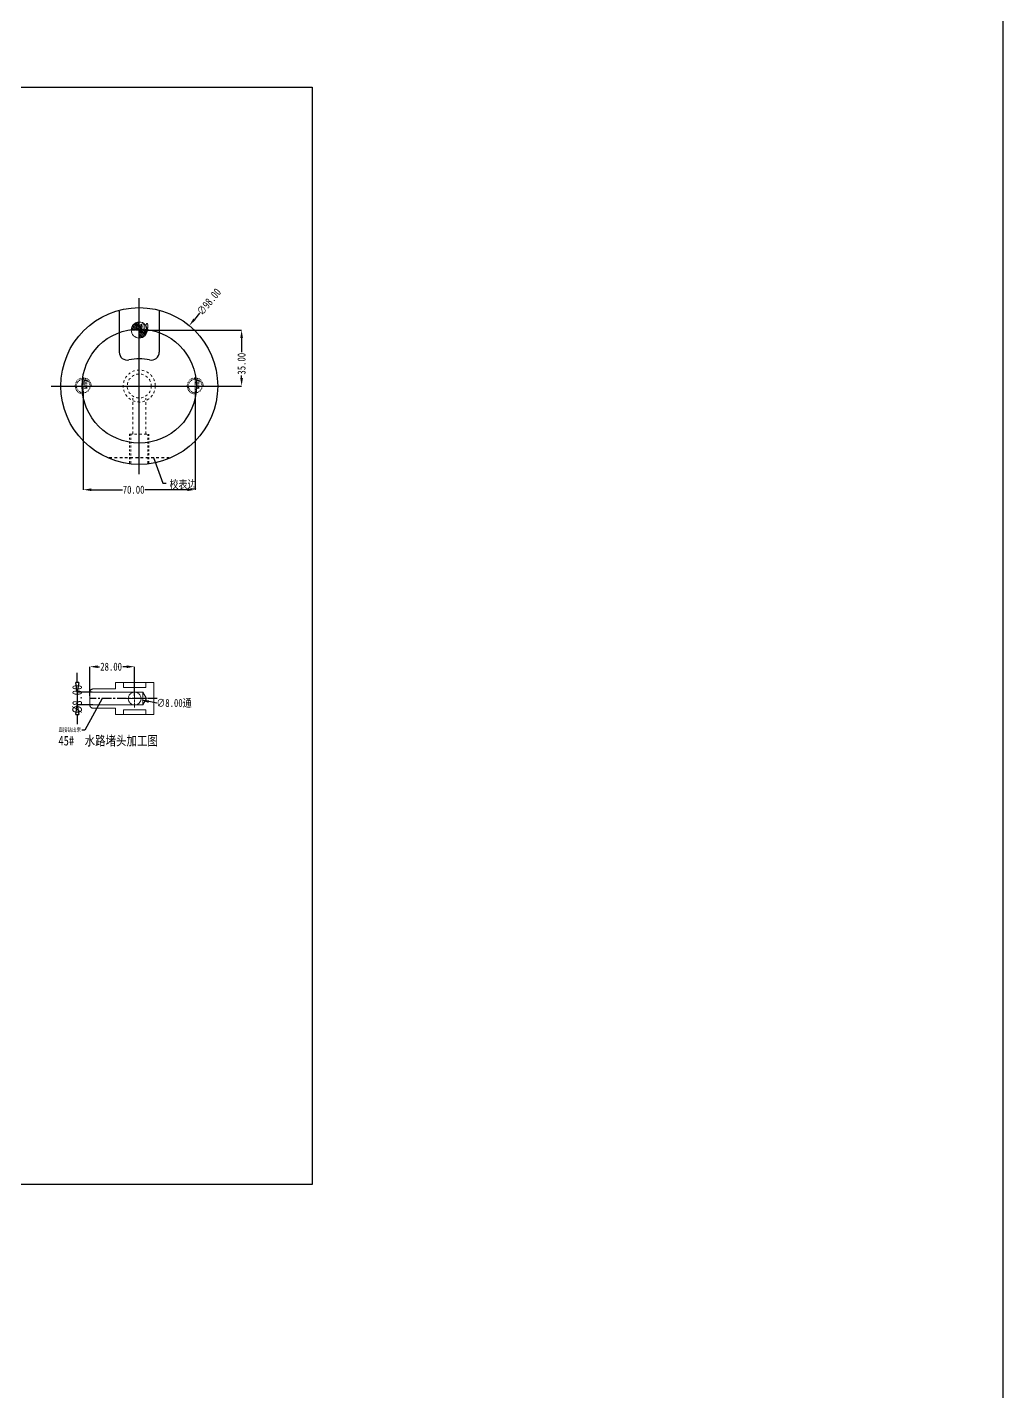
# Model space of a CAD drawing. Header units: millimetres. Extents: x 2141 to 4292, y -4498 to 2648.
# Drawn here: x 3683 to 4292, y 9 to 862 of the extents above; entities that cross this region are included whole.
import ezdxf

# ---------------------------------------------------------------- set-up
doc = ezdxf.new("R2010")
doc.units = ezdxf.units.MM
doc.header["$LTSCALE"] = 16.335
doc.header["$PDMODE"] = 3
doc.header["$PDSIZE"] = 0.3125
for name, pattern in [('CENTER', [0.6, 0.375, -0.075, 0.075, -0.075]), ('HIDDEN', [0.2, 0.1, -0.1]), ('HIDDENX2', [0.75, 0.5, -0.25])]:
    doc.linetypes.add(name, pattern=pattern)
doc.layers.get('0').update_dxf_attribs({"linetype": 'CONTINUOUS'})
doc.layers.get('Defpoints').update_dxf_attribs({"linetype": 'CONTINUOUS'})
for name, color, linetype, lineweight in [('cool', 153, 'HIDDEN', 9), ('dim', 82, 'CONTINUOUS', 9), ('epin', 13, 'CONTINUOUS', 9), ('screw', 33, 'CONTINUOUS', 13), ('虚线', 6, 'HIDDENX2', 13)]:
    doc.layers.add(name, color=color, linetype=linetype, lineweight=lineweight)
doc.layers.add('DEFAULT_2', color=8, linetype='HIDDEN')
doc.styles.get("Standard").update_dxf_attribs({"font": 'txt', "width": 0.8})
doc.styles.add('TXT', font='txt.shx', dxfattribs={"bigfont": 'gbcbig.shx'})
doc.styles.add('TXT05', font='txt.shx', dxfattribs={"width": 0.5, "bigfont": 'gbcbig.shx'})
doc.dimstyles.get("Standard").update_dxf_attribs({"dimtxt": 0.15625, "dimasz": 0.1875, "dimexe": 0.125, "dimexo": 0.0625, "dimtad": 0, "dimtih": 1, "dimtoh": 1, "dimdsep": 46, "dimtxsty": 'Standard', "dimcen": 0.09, "dimadec": 0, "dimazin": 0, "dimtp": 0.01, "dimtm": 0.01, "dimtfac": 1, "dimtofl": 0, "dimtmove": 0, "dimatfit": 3, "dimfxl": 0, "dimtolj": 1, "dimarcsym": 0})
doc.dimstyles.new('STANDARD$0', dxfattribs={"dimscale": 2, "dimtxt": 3, "dimasz": 3, "dimexe": 1.25, "dimexo": 0.625, "dimgap": 0.5, "dimtad": 0, "dimdsep": 46, "dimlunit": 6, "dimtxsty": 'Standard', "dimblk": 'CLOSEDBLANK', "dimcen": 0, "dimclrt": 2, "dimazin": 2, "dimtfac": 2, "dimtmove": 1, "dimatfit": 3, "dimfxl": 0, "dimtolj": 1, "dimtzin": 0, "dimarcsym": 0})

# ---------------------------------------------------------------- blocks, each defined once
blk = doc.blocks.new('screw_m10_g')
at = {"layer": 'screw', "color": 1, "linetype": 'CENTER', "ltscale": 0.310989}
for p, q in [((-5.5, 0), (5.5, 0)), ((0, -5.5), (0, 5.5))]:
    blk.add_line(p, q, dxfattribs=at)
at = {"layer": 'screw', "linetype": 'HIDDEN', "ltscale": 0.310989}
blk.add_circle((0, 0), 4.25, dxfattribs=at)
at = {"layer": 'screw', "color": 92, "linetype": 'HIDDEN', "ltscale": 0.310989}
blk.add_arc((0, 0), 5, 270, 180, dxfattribs=at)
at = {"layer": 'screw', "color": 6, "style": 'TXT'}
blk.add_text('M10', height=2, dxfattribs=at).set_placement((-1.7, -2.5))
blk = doc.blocks.new('*D246')
at = {"color": 4, "linetype": 'Continuous', "lineweight": -2}
for p, q in [((3717.56, 634.82), (3717.56, 573.01)), ((3787.56, 634.57), (3787.56, 573.01)), ((3722.56, 573.01), (3742.02, 573.01)), ((3782.56, 573.01), (3756.02, 573.01))]:
    blk.add_line(p, q, dxfattribs=at)
at = {"color": 4}
for points in [[(3722.56, 573.85), (3722.56, 572.18), (3717.56, 573.01)], [(3782.56, 573.85), (3782.56, 572.18), (3787.56, 573.01)]]:
    blk.add_solid(points, dxfattribs=at)
at = {"layer": 'Defpoints', "color": 0}
for p in [(3717.56, 634.82), (3787.56, 634.57), (3787.56, 573.01)]:
    blk.add_point(p, dxfattribs=at)
at = {"color": 6, "insert": (3749.02, 573.01), "char_height": 5, "attachment_point": 5}
blk.add_mtext('\\A1;70.00', dxfattribs=at)
blk = doc.blocks.new('*D282')
at = {"color": 4, "lineweight": -2}
blk.add_line((3763.59, 439.54), (3758.47, 440.63), dxfattribs=at)
at = {"color": 4}
blk.add_solid([(3758.64, 441.44), (3758.3, 439.81), (3753.58, 441.67)], dxfattribs=at)
at = {"layer": 'Defpoints', "color": 0}
for p in [(3745.75, 443.33), (3753.58, 441.67)]:
    blk.add_point(p, dxfattribs=at)
at = {"color": 6, "insert": (3774.32, 439.54), "char_height": 5, "attachment_point": 5}
blk.add_mtext('\\A1;∅8.00{\\fSimSun|b0|i0|c134|p2;通}', dxfattribs=at)
blk = doc.blocks.new('*D283')
at = {"color": 4, "lineweight": -2}
for p, q in [((3721.67, 444.21), (3721.67, 462.42)), ((3726.67, 462.42), (3727.64, 462.42)), ((3744.67, 462.42), (3742.31, 462.42)), ((3749.67, 444.21), (3749.67, 462.42))]:
    blk.add_line(p, q, dxfattribs=at)
at = {"color": 4}
for points in [[(3726.67, 463.25), (3726.67, 461.58), (3721.67, 462.42)], [(3744.67, 463.25), (3744.67, 461.58), (3749.67, 462.42)]]:
    blk.add_solid(points, dxfattribs=at)
at = {"layer": 'Defpoints', "color": 0}
for p in [(3721.67, 462.42), (3721.67, 444.21), (3749.67, 444.21)]:
    blk.add_point(p, dxfattribs=at)
at = {"color": 6, "insert": (3734.97, 462.42), "char_height": 5, "attachment_point": 5}
blk.add_mtext('\\A1;28.00', dxfattribs=at)
blk = doc.blocks.new('_ClosedBlank')
at = {"color": 0, "linetype": 'ByBlock', "lineweight": -2}
for p, q in [((-1, 0.17), (0, 0)), ((-1, 0.17), (-1, -0.17)), ((0, 0), (-1, -0.17))]:
    blk.add_line(p, q, dxfattribs=at)
blk = doc.blocks.new('*D249')
at = {"color": 6, "lineweight": -2}
for p, q in [((3713.85, 452.5), (3713.85, 458.5)), ((3723.06, 446.5), (3713.85, 446.5)), ((3713.85, 446.5), (3713.85, 438.5)), ((3723.49, 438.5), (3713.85, 438.5)), ((3713.85, 432.5), (3713.85, 426.5))]:
    blk.add_line(p, q, dxfattribs=at)
at = {"layer": 'Defpoints', "color": 0}
for p in [(3723.06, 446.5), (3713.85, 438.5), (3723.49, 438.5)]:
    blk.add_point(p, dxfattribs=at)
at = {"color": 6, "lineweight": -2, "xscale": 6, "yscale": 6, "zscale": 6}
for p, rotation in [((3713.85, 446.5), 270), ((3713.85, 438.5), 90)]:
    blk.add_blockref('_ClosedBlank', p, dxfattribs=dict(at, rotation=rotation))
at = {"color": 4, "insert": (3713.85, 442.18), "char_height": 6, "attachment_point": 5, "rotation": 90}
blk.add_mtext('\\A1;%%c8.00', dxfattribs=at)
blk = doc.blocks.new('*D287')
at = {"color": 4, "linetype": 'Continuous', "lineweight": -2}
for p, q in [((3756.96, 672.82), (3816.5, 672.82)), ((3816.5, 667.82), (3816.5, 659.08)), ((3816.5, 642.82), (3816.5, 644.42)), ((3772.71, 637.82), (3816.5, 637.82))]:
    blk.add_line(p, q, dxfattribs=at)
at = {"color": 4}
for points in [[(3815.66, 667.82), (3817.33, 667.82), (3816.5, 672.82)], [(3815.66, 642.82), (3817.33, 642.82), (3816.5, 637.82)]]:
    blk.add_solid(points, dxfattribs=at)
at = {"layer": 'Defpoints', "color": 0}
for p in [(3756.96, 672.82), (3772.71, 637.82), (3816.5, 637.82)]:
    blk.add_point(p, dxfattribs=at)
at = {"color": 6, "insert": (3816.5, 651.75), "char_height": 5, "attachment_point": 5, "rotation": 90}
blk.add_mtext('\\A1;35.00', dxfattribs=at)
blk = doc.blocks.new('epin_ejp_10')
at = {"layer": 'epin'}
h = blk.add_hatch(dxfattribs=at)
h.set_pattern_fill('_ANSI31', color=123, scale=0.25, angle=90, style=0)
h.set_pattern_definition([(135, (-3501.19435, 375.4519), (-0.561266, -0.561266), [])])
h.paths.add_polyline_path([(0, 5, 0.414214), (-5, 0), (0, 0)])
h.paths.add_polyline_path([(5, 0), (0, 0), (0, -5, 0.414214)])
at = {"layer": 'epin', "color": 1, "linetype": 'CENTER', "ltscale": 0.310989}
for p, q in [((-5.5, 0), (5.5, 0)), ((0, -5.5), (0, 5.5))]:
    blk.add_line(p, q, dxfattribs=at)
at = {"layer": 'epin'}
blk.add_circle((0, 0), 5, dxfattribs=at)
at = {"layer": 'epin', "color": 6, "style": 'TXT05', "width": 0.5}
blk.add_text('%%c10', height=3.5, dxfattribs=at).set_placement((0.2, 0.5))
blk = doc.blocks.new('*D317')
at = {"color": 4, "linetype": 'Continuous', "lineweight": -2}
blk.add_line((3790.16, 683.29), (3786.97, 679.44), dxfattribs=at)
at = {"color": 4}
blk.add_solid([(3786.33, 679.97), (3787.62, 678.91), (3783.79, 675.58)], dxfattribs=at)
at = {"layer": 'Defpoints', "color": 0}
for p in [(3783.79, 675.58), (3721.33, 600.06)]:
    blk.add_point(p, dxfattribs=at)
at = {"color": 6, "insert": (3796.11, 690.48), "char_height": 5, "attachment_point": 5, "rotation": 50.41154}
blk.add_mtext('\\A1;∅98.00', dxfattribs=at)

msp = doc.modelspace()

# ---------------------------------------------------------------- linework, layer by layer
at = {"color": 1, "linetype": 'CENTER', "ltscale": 50.8}
for p, q in [((3752.561, 582.822), (3752.561, 692.822)), ((3697.561, 637.822), (3807.561, 637.822))]:
    msp.add_line(p, q, dxfattribs=at)
at = {"color": 3}
for p, q in [((3740.061, 684.683), (3740.061, 659.009)), ((3765.061, 684.683), (3765.061, 659.009))]:
    msp.add_line(p, q, dxfattribs=at)
at = {"color": 1, "linetype": 'CENTER', "ltscale": 0.970285}
msp.add_line((3763.666, 442.496), (3721.666, 442.496), dxfattribs=at)
msp.add_lwpolyline([(2141.438, 2648.16), (4292.064, 2648.16), (4292.064, -4497.623), (2141.438, -4497.623)], close=True)
at = {"ltscale": 0.5}
msp.add_lwpolyline([(2978.858, 824.503), (3860.547, 824.503), (3860.547, 138.79), (2978.858, 138.79)], close=True, dxfattribs=at)
for radius in [49, 35.7]:
    msp.add_circle((3752.561, 637.822), radius)
at = {"color": 3}
for centre, radius, start, end in [((3745.061, 659.009), 5, 180, 282.373625), ((3760.061, 659.009), 5, 257.626375, 0), ((3752.561, 624.822), 30, 77.626375, 102.373625)]:
    msp.add_arc(centre, radius, start, end, dxfattribs=at)
at = {"layer": 'cool', "ltscale": 0.932966}
for p, q in [((3748.561, 607.822), (3748.561, 630.322)), ((3756.561, 607.822), (3756.561, 630.322)), ((3746.561, 607.822), (3758.561, 607.822))]:
    msp.add_line(p, q, dxfattribs=at)
at = {"layer": 'cool', "color": 1, "linetype": 'CENTER', "ltscale": 0.621977}
msp.add_line((3752.561, 597.822), (3752.561, 630.322), dxfattribs=at)
at = {"layer": 'cool', "ltscale": 0.932966}
for radius in [10, 7.5]:
    msp.add_circle((3752.561, 637.822), radius, dxfattribs=at)
at = {"layer": 'DEFAULT_2', "color": 8, "linetype": 'HIDDEN'}
msp.add_line((3733.819, 593.089), (3771.302, 593.089), dxfattribs=at)
at = {"layer": 'screw', "color": 92, "linetype": 'HIDDEN', "ltscale": 0.746373}
for p, q in [((3746.561, 589.694), (3746.561, 607.822)), ((3758.561, 589.694), (3758.561, 607.822))]:
    msp.add_line(p, q, dxfattribs=at)
at = {"layer": 'screw', "linetype": 'HIDDEN', "ltscale": 0.746373}
for p, q in [((3747.311, 589.607), (3747.311, 607.822)), ((3757.811, 589.607), (3757.811, 607.822))]:
    msp.add_line(p, q, dxfattribs=at)
at = {"layer": '虚线', "ltscale": 10}
for p, q in [((3737.666, 452.496), (3737.666, 448.496)), ((3761.666, 452.496), (3737.666, 452.496)), ((3742.666, 452.496), (3742.666, 449.496)), ((3756.666, 452.496), (3756.666, 449.496)), ((3761.666, 452.496), (3761.666, 432.496)), ((3721.666, 446.496), (3754.79, 446.496)), ((3721.666, 438.496), (3721.666, 446.496)), ((3737.666, 448.496), (3723.666, 448.496)), ((3756.666, 449.496), (3742.666, 449.496)), ((3754.788, 446.496), (3754.77, 438.5)), ((3757.087, 442.514), (3754.788, 446.496)), ((3721.666, 438.496), (3754.767, 438.496)), ((3737.666, 436.496), (3723.666, 436.496)), ((3737.666, 432.496), (3737.666, 436.496)), ((3742.666, 432.496), (3742.666, 435.496)), ((3756.666, 435.496), (3742.666, 435.496)), ((3757.087, 442.514), (3754.767, 438.496)), ((3756.666, 432.496), (3756.666, 435.496)), ((3761.666, 432.496), (3737.666, 432.496))]:
    msp.add_line(p, q, dxfattribs=at)
at = {"layer": '虚线', "color": 1, "linetype": 'CENTER', "ltscale": 0.310989}
for p, q in [((3749.666, 436.996), (3749.666, 447.996)), ((3744.166, 442.496), (3755.166, 442.496))]:
    msp.add_line(p, q, dxfattribs=at)
at = {"layer": '虚线', "ltscale": 10}
msp.add_circle((3749.666, 442.496), 4, dxfattribs=at)
for centre, start, end in [((3723.666, 446.496), 90, 180), ((3723.666, 438.496), 180, 270)]:
    msp.add_arc(centre, 2, start, end, dxfattribs=at)

# ---------------------------------------------------------------- block references
at = {"layer": 'epin'}
msp.add_blockref('epin_ejp_10', (3752.561, 672.822), dxfattribs=at)
at = {"layer": 'screw', "color": 4, "rotation": 90}
for p in [(3717.561, 637.822), (3787.561, 637.822)]:
    msp.add_blockref('screw_m10_g', p, dxfattribs=at)

# ---------------------------------------------------------------- texts
at = {"insert": (3702.056, 419.181), "char_height": 6, "width": 71.53055, "attachment_point": 1}
msp.add_mtext('{\\fSimSun|b0|i0|c134|p2;45#  水路堵头加工图}', dxfattribs=at)
at = {"layer": 'dim', "color": 4, "insert": (3771.495, 576.083), "char_height": 5, "attachment_point": 4}
msp.add_mtext('\\A1;{\\fSimSun|b0|i0|c134|p2;校表边}', dxfattribs=at)
at = {"layer": 'dim', "insert": (3716.124, 422.815), "char_height": 2.5, "attachment_point": 6}
msp.add_mtext('\\A1;{\\fSimSun|b0|i0|c134|p2;直接钻出来}', dxfattribs=at)

# ---------------------------------------------------------------- dimensions: what is measured, and where the dimension line sits
dim = msp.add_diameter_dim_2p(p1=(3721.334, 600.06), p2=(3783.787, 675.583), dimstyle='Standard', override={"dimtxt": 5, "dimasz": 5, "dimexe": 0, "dimexo": 0, "dimgap": 0, "dimtih": 0, "dimtoh": 0, "dimzin": 0, "dimcen": 0, "dimclrd": 4, "dimclre": 4, "dimclrt": 6, "dimadec": 2, "dimtp": 0, "dimtm": 0, "dimfxl": 1.25, "dimtfillclr": 6, "dimtzin": 0, "dimarcsym": 1})
dim.commit()
dim.dimension.update_dxf_attribs({"geometry": '*D317', "text_midpoint": (3796.107, 690.482)})
for base, p1, p2, angle, picture, middle in [((3816.498, 637.822), (3756.961, 672.822), (3772.71, 637.822), 90, '*D287', (3816.498, 651.751)), ((3787.561, 573.012), (3717.561, 634.822), (3787.561, 634.571), 180, '*D246', (3749.022, 573.012))]:
    dim = msp.add_linear_dim(base=base, p1=p1, p2=p2, angle=angle, dimstyle='STANDARD$0', override={"dimscale": 1, "dimtxt": 5, "dimasz": 5, "dimexe": 0, "dimexo": 0, "dimgap": 0, "dimzin": 0, "dimlunit": 2, "dimclrd": 4, "dimclre": 4, "dimclrt": 6, "dimazin": 0, "dimtfac": 1, "dimtofl": 0, "dimtmove": 0, "dimfxl": 1.25, "dimtfillclr": 6, "dimarcsym": 1})
    dim.commit()
    dim.dimension.update_dxf_attribs({"geometry": picture, "text_midpoint": middle, "dimtype": 160})
dim = msp.add_linear_dim(base=(3721.666, 462.416), p1=(3749.666, 444.214), p2=(3721.666, 444.214), dimstyle='STANDARD$0', override={"dimscale": 1, "dimtxt": 5, "dimasz": 5, "dimexe": 0, "dimexo": 0, "dimgap": 0, "dimtih": 1, "dimtoh": 1, "dimzin": 0, "dimlunit": 2, "dimclrd": 4, "dimclre": 4, "dimclrt": 6, "dimazin": 0, "dimtp": 0.01, "dimtm": 0.01, "dimtfac": 1, "dimtofl": 0, "dimtmove": 0, "dimfxl": 1.25})
dim.commit()
dim.dimension.update_dxf_attribs({"geometry": '*D283', "text_midpoint": (3734.972, 462.416), "dimtype": 160})
dim = msp.add_linear_dim(base=(3713.849, 438.496), p1=(3723.062, 446.496), p2=(3723.487, 438.496), angle=90, text='%%c<>', dimstyle='STANDARD$0', override={"dimtxt": 3, "dimexe": 0, "dimexo": 0, "dimgap": 0, "dimzin": 0, "dimclrd": 6, "dimclre": 6, "dimclrt": 4})
dim.commit()
dim.dimension.update_dxf_attribs({"geometry": '*D249', "text_midpoint": (3713.849, 442.181), "dimtype": 160})
dim = msp.add_diameter_dim_2p(p1=(3745.753, 443.326), p2=(3753.579, 441.666), text='<>{\\fSimSun|b0|i0|c134|p2;通}', dimstyle='Standard', override={"dimtxt": 5, "dimasz": 5, "dimexe": 0, "dimexo": 0, "dimgap": 0, "dimzin": 0, "dimcen": 0, "dimclrd": 4, "dimclre": 4, "dimclrt": 6, "dimadec": 2, "dimfxl": 1.25, "dimtzin": 0})
dim.commit()
dim.dimension.update_dxf_attribs({"geometry": '*D282', "text_midpoint": (3763.59, 439.543), "dimtype": 163})

# ---------------------------------------------------------------- leaders
at = {"layer": 'dim', "annotation_type": 0, "has_hookline": 1}
for points, override, hookline_direction, text_width in [([(3761.469, 593.089), (3767.347, 577.203), (3769.347, 577.203)], {"dimtxt": 2.5, "dimasz": 2, "dimexe": 0, "dimexo": 0, "dimgap": 0, "dimtih": 0, "dimtoh": 0, "dimzin": 0, "dimcen": 0, "dimclrd": 6, "dimclre": 6, "dimclrt": 4, "dimadec": 2, "dimtp": 0, "dimtm": 0, "dimtzin": 0}, 0, 16.644), ([(3729.421, 442.496), (3718.623, 422.815), (3716.623, 422.815)], {"dimtxt": 2.5, "dimasz": 2, "dimexe": 0, "dimexo": 0, "dimgap": 0.49975, "dimtad": 0, "dimzin": 0, "dimcen": 2.673, "dimadec": 2, "dimtol": 0, "dimtzin": 0}, 1, 13.989)]:
    msp.add_leader(points, dimstyle='Standard', override=override, dxfattribs=dict(at, hookline_direction=hookline_direction, text_width=text_width))

doc.saveas('drawing.dxf')
